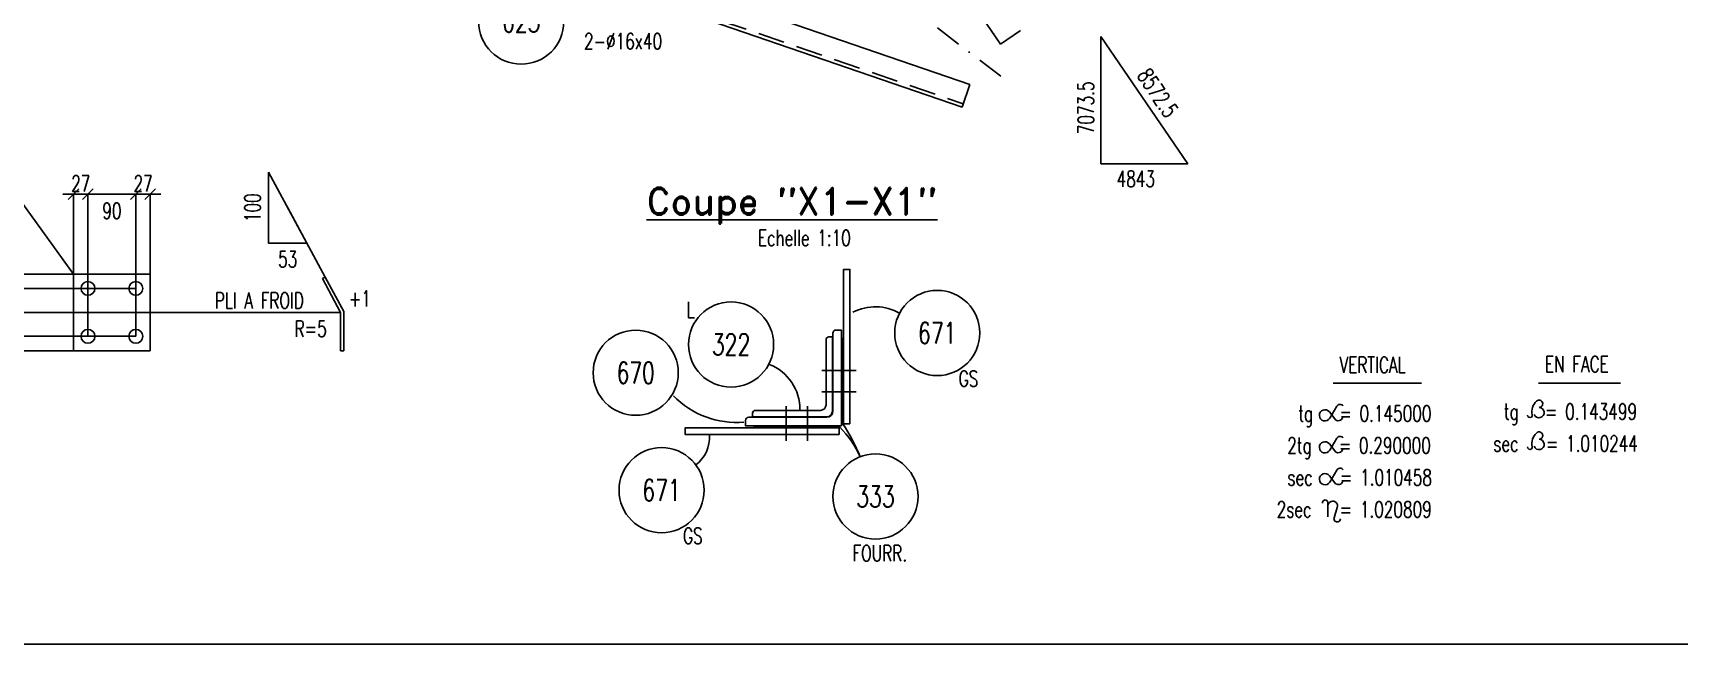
# Model space of a CAD drawing. Extents: x 106643 to 122863, y -59241 to -47761.
# Drawn here: x 110764 to 116946, y -59241 to -56946 of the extents above; entities that cross this region are included whole.
import ezdxf
from ezdxf.enums import TextEntityAlignment as Align

# ---------------------------------------------------------------- set-up
doc = ezdxf.new("R2010")
doc.units = 0
doc.header["$LTSCALE"] = 200
doc.header["$MEASUREMENT"] = 0
doc.linetypes.add('DASHDOT', pattern=[1, 0.5, -0.25, 0, -0.25])
doc.linetypes.add('DASHED', pattern=[0.75, 0.5, -0.25])
doc.layers.get('0').update_dxf_attribs({"linetype": 'CONTINUOUS'})
for name, color, linetype in [('035B', 7, 'CONTINUOUS'), ('ASSI', 3, 'CONTINUOUS'), ('BOLLINI_1', 7, 'CONTINUOUS'), ('FORI', 2, 'CONTINUOUS'), ('LINEA-MEDIA', 7, 'CONTINUOUS'), ('LINEA_ANG', 2, 'CONTINUOUS'), ('LINEE_PIASTRE', 2, 'CONTINUOUS'), ('LS', 7, 'CONTINUOUS'), ('MZ', 6, 'DASHDOT'), ('PIASTRE', 5, 'CONTINUOUS'), ('PIEGA', 6, 'CONTINUOUS'), ('PIEGA_F_2837_50', 2, 'CONTINUOUS'), ('SEZIONI', 2, 'CONTINUOUS'), ('TESTI_A_P', 7, 'CONTINUOUS'), ('TRAT-Y', 7, 'DASHED')]:
    doc.layers.add(name, color=color, linetype=linetype)
doc.styles.add('MONO', font='romans.shx', dxfattribs={"width": 0.7})
doc.styles.add('PIEGATI', font='ROMANS8.shx', dxfattribs={"width": 0.7})
doc.styles.add('QUOTE', font='ROMANS8.SHX', dxfattribs={"width": 0.7})
doc.styles.add('RD', font='ROMAND8.SHX', dxfattribs={"width": 0.7})
doc.styles.add('RQL', font='ROMANS8.SHX', dxfattribs={"width": 0.7})
doc.styles.add('RS', font='ROMANS8.shx', dxfattribs={"width": 0.7})
doc.styles.get("Standard").update_dxf_attribs({"font": 'ROMANS8.SHX', "width": 0.7})
doc.dimstyles.new('TRATTO_20', dxfattribs={"dimscale": 0, "dimtxt": 60, "dimasz": 40, "dimexe": 0, "dimexo": 0, "dimgap": 10, "dimtad": 1, "dimrnd": 0.5, "dimdsep": 46, "dimtxsty": 'RS', "dimblk1": 'OBLIQUE', "dimblk2": 'OBLIQUE', "dimsah": 1, "dimcen": 0.09, "dimclrd": 2, "dimclre": 2, "dimclrt": 7, "dimadec": 0, "dimazin": 0, "dimtfac": 1, "dimtix": 1, "dimtmove": 2, "dimatfit": 3, "dimfxl": 1, "dimtolj": 1, "dimtzin": 0, "dimarcsym": 0})
pattern_1 = [(135, (-192838.535, 234415.859), (-7.06554785, -7.06554785), [])]

# ---------------------------------------------------------------- blocks, each defined once
blk = doc.blocks.new('ASSE98')
blk.add_line((0, 0), (1, 0))
at = {"color": 7, "style": 'QUOTE', "width": 0.5, "flags": 1}
for tag, p in [('TI', (1.38308, 6.82731)), ('DI_S', (1.38308, 6.42178)), ('D_S', (1.38308, 6.02092)), ('E_S', (1.38308, 5.68065)), ('NFORI', (1.36454, 5.29792)), ('ALAR', (1.36349, 4.93246)), ('FAM', (1.3775, 4.54645)), ('ALA', (1.38308, 4.19257)), ('DISP2', (1.38308, 3.84971)), ('DISP1', (1.38308, 3.50686)), ('PINZAF', (1.38308, 3.164)), ('PINZAI', (1.38308, 2.82114)), ('TRP', (1.38308, 2.47829)), ('NP', (1.38308, 2.13543)), ('SV', (1.38308, 1.79257)), ('PESO', (1.38308, 1.44971)), ('QUA', (1.38308, 1.10686)), ('LUN', (1.38308, 0.764)), ('PROF', (1.38308, 0.42114)), ('POS', (1.38308, 0.07829))]:
    blk.add_attdef(tag, p, '', height=0.2, dxfattribs=at)
at = {"color": 7, "flags": 1}
for tag, p in [('LAV1', (3.07431, 6.82847)), ('LAV2', (3.07431, 6.49513)), ('LAV3', (3.07431, 6.1618)), ('LAV4', (3.07431, 5.82847)), ('LAV5', (3.07431, 5.49513)), ('LAV6', (3.07431, 5.1618)), ('LAV7', (3.07431, 4.82847)), ('LAV8', (3.07431, 4.49513)), ('LAV9', (3.07431, 4.1618)), ('LAV10', (3.07431, 3.82847))]:
    blk.add_attdef(tag, p, '', height=0.2, dxfattribs=at)
blk = doc.blocks.new('xxx')
blk.add_circle((0, 0), 8)
at = {"color": 3, "style": 'RQL', "width": 0.7}
blk.add_attdef('POS', text='', height=4, dxfattribs=at).set_placement((0, 0), align=Align.MIDDLE)
at = {"color": 3, "style": 'RQL', "width": 0.7, "flags": 1}
blk.add_attdef('POS1', (-0.39, -5.42), '', height=2, dxfattribs=at)
at = {"style": 'RQL', "width": 0.7, "flags": 1}
blk.add_attdef('TIPO', (-0.39, -8.66), '', height=2, dxfattribs=at)
blk = doc.blocks.new('bull')
at = {"style": 'RS', "width": 0.7, "flags": 1}
for tag, p in [('NN', (-12.25, 0)), ('DIAMETRO', (0, -4.86)), ('SERRAGGIO', (0, -9.71)), ('LUNGHEZZA', (0, -14.57)), ('NB', (0, -19.43)), ('TIPO', (0, -24.12)), ('EL', (-0.14, -29))]:
    blk.add_attdef(tag, p, '', height=3, dxfattribs=at)
at = {"style": 'RS', "width": 0.7}
blk.add_attdef('BULLONE', (0, 0), '', height=3, dxfattribs=at)
blk = doc.blocks.new('MRKR_98')
blk.add_point((0, 0))
at = {"color": 7, "style": 'QUOTE', "width": 0.5, "flags": 1}
for tag, p in [('TI', (3.7, 6.8)), ('NFORI', (3.7, 5.3)), ('AUX2', (3.7, 4.9)), ('FAM', (3.7, 4.5)), ('AUX1', (3.7, 4.2)), ('COMMESSA', (3.7, 3.8)), ('SPESSORE', (3.7, 2.5)), ('SV', (3.7, 1.8)), ('QUA', (3.7, 1.1)), ('DI_S', (3.7, 6.4)), ('D_S', (3.7, 6)), ('E_S', (3.7, 5.7)), ('MD', (3.7, 3.5)), ('MP', (3.7, 3.2)), ('LARGHEZZA', (3.7, 2.8)), ('NP', (3.7, 2.1)), ('PESO', (3.7, 1.4)), ('LUN', (3.7, 0.8)), ('PROF', (3.7, 0.4)), ('POS', (3.7, 0.1))]:
    blk.add_attdef(tag, p, '', height=0.2, dxfattribs=at)
at = {"color": 7, "flags": 1}
for tag, p in [('LAV1', (5.3, 6.9)), ('LAV2', (5.3, 6.5)), ('LAV3', (5.3, 6.2)), ('LAV4', (5.3, 5.9)), ('LAV5', (5.3, 5.5)), ('LAV6', (5.3, 5.2)), ('LAV7', (5.3, 4.9)), ('LAV8', (5.3, 4.5)), ('LAV9', (5.3, 4.2)), ('LAV10', (5.3, 3.9))]:
    blk.add_attdef(tag, p, '', height=0.2, dxfattribs=at)
blk = doc.blocks.new('16')
blk.add_circle((0, 0), 1)
blk = doc.blocks.new('_OBLIQUE')
at = {"color": 0, "linetype": 'ByBlock'}
blk.add_line((-0.5, -0.5), (0.5, 0.5), dxfattribs=at)
blk = doc.blocks.new('*D111')
at = {"layer": 'LS', "color": 2, "lineweight": -2, "transparency": 16777216}
for p, q in [((111150.3, -58085.6), (110616.3, -58085.6)), ((110616.3, -58139.6), (110616.3, -58085.6)), ((110916.3, -58139.6), (110616.3, -58139.6))]:
    blk.add_line(p, q, dxfattribs=at)
at = {"layer": 'LS', "color": 2, "lineweight": -2, "transparency": 16777216, "xscale": 40, "yscale": 40, "zscale": 40}
for p, rotation in [((110616.3, -58085.6), 90), ((110616.3, -58139.6), 270)]:
    blk.add_blockref('_OBLIQUE', p, dxfattribs=dict(at, rotation=rotation))
at = {"layer": 'LS', "color": 7, "transparency": 16777216, "insert": (110576.3, -58145.9), "char_height": 60, "attachment_point": 5, "rotation": 90, "style": 'RS'}
blk.add_mtext('\\A1;27', dxfattribs=at)
blk = doc.blocks.new('*D110')
at = {"layer": 'LS', "color": 2, "lineweight": -2, "transparency": 16777216}
for p, q in [((110916.3, -57995.6), (110616.3, -57995.6)), ((110616.3, -58085.6), (110616.3, -57995.6)), ((111150.3, -58085.6), (110616.3, -58085.6))]:
    blk.add_line(p, q, dxfattribs=at)
at = {"layer": 'LS', "color": 2, "lineweight": -2, "transparency": 16777216, "xscale": 40, "yscale": 40, "zscale": 40}
for p, rotation in [((110616.3, -57995.6), 90), ((110616.3, -58085.6), 270)]:
    blk.add_blockref('_OBLIQUE', p, dxfattribs=dict(at, rotation=rotation))
at = {"layer": 'LS', "color": 7, "transparency": 16777216, "insert": (110681.3, -58040.6), "char_height": 60, "attachment_point": 5, "rotation": 90, "style": 'RS'}
blk.add_mtext('\\A1;45', dxfattribs=at)
blk = doc.blocks.new('*D109')
at = {"layer": 'LS', "color": 2, "lineweight": -2, "transparency": 16777216}
for p, q in [((111150.3, -57905.6), (110616.3, -57905.6)), ((110616.3, -57995.6), (110616.3, -57905.6)), ((110916.3, -57995.6), (110616.3, -57995.6))]:
    blk.add_line(p, q, dxfattribs=at)
at = {"layer": 'LS', "color": 2, "lineweight": -2, "transparency": 16777216, "xscale": 40, "yscale": 40, "zscale": 40}
for p, rotation in [((110616.3, -57905.6), 90), ((110616.3, -57995.6), 270)]:
    blk.add_blockref('_OBLIQUE', p, dxfattribs=dict(at, rotation=rotation))
at = {"layer": 'LS', "color": 7, "transparency": 16777216, "insert": (110681.3, -57950.6), "char_height": 60, "attachment_point": 5, "rotation": 90, "style": 'RS'}
blk.add_mtext('\\A1;45', dxfattribs=at)
blk = doc.blocks.new('*D108')
at = {"layer": 'LS', "color": 2, "lineweight": -2, "transparency": 16777216}
for p, q in [((110916.3, -57851.6), (110616.3, -57851.6)), ((110616.3, -57905.6), (110616.3, -57851.6)), ((111150.3, -57905.6), (110616.3, -57905.6))]:
    blk.add_line(p, q, dxfattribs=at)
at = {"layer": 'LS', "color": 2, "lineweight": -2, "transparency": 16777216, "xscale": 40, "yscale": 40, "zscale": 40}
for p, rotation in [((110616.3, -57851.6), 90), ((110616.3, -57905.6), 270)]:
    blk.add_blockref('_OBLIQUE', p, dxfattribs=dict(at, rotation=rotation))
at = {"layer": 'LS', "color": 7, "transparency": 16777216, "insert": (110576.3, -57821.7), "char_height": 60, "attachment_point": 5, "rotation": 90, "style": 'RS'}
blk.add_mtext('\\A1;27', dxfattribs=at)
blk = doc.blocks.new('*D114')
at = {"layer": 'LS', "color": 2, "lineweight": -2, "transparency": 16777216}
for p, q in [((110916.3, -57551.6), (110876.3, -57551.6)), ((110916.3, -57851.6), (110916.3, -57551.6)), ((110916.3, -57551.6), (110970.3, -57551.6)), ((110970.3, -58085.6), (110970.3, -57551.6)), ((110970.3, -57551.6), (111010.3, -57551.6))]:
    blk.add_line(p, q, dxfattribs=at)
at = {"layer": 'LS', "color": 2, "lineweight": -2, "transparency": 16777216, "xscale": 40, "yscale": 40, "zscale": 40}
blk.add_blockref('_OBLIQUE', (110916.3, -57551.6), dxfattribs=at)
at = {"layer": 'LS', "color": 2, "lineweight": -2, "transparency": 16777216, "xscale": 40, "yscale": 40, "zscale": 40, "rotation": 180}
blk.add_blockref('_OBLIQUE', (110970.3, -57551.6), dxfattribs=at)
at = {"layer": 'LS', "color": 7, "transparency": 16777216, "insert": (110943.3, -57511.6), "char_height": 60, "attachment_point": 5, "style": 'RS'}
blk.add_mtext('\\A1;27', dxfattribs=at)
blk = doc.blocks.new('*D113')
at = {"layer": 'LS', "color": 2, "lineweight": -2, "transparency": 16777216}
for p, q in [((110970.3, -58085.6), (110970.3, -57551.6)), ((110970.3, -57551.6), (111150.3, -57551.6)), ((111150.3, -58085.6), (111150.3, -57551.6))]:
    blk.add_line(p, q, dxfattribs=at)
at = {"layer": 'LS', "color": 2, "lineweight": -2, "transparency": 16777216, "xscale": 40, "yscale": 40, "zscale": 40, "rotation": 180}
blk.add_blockref('_OBLIQUE', (110970.3, -57551.6), dxfattribs=at)
at = {"layer": 'LS', "color": 2, "lineweight": -2, "transparency": 16777216, "xscale": 40, "yscale": 40, "zscale": 40}
blk.add_blockref('_OBLIQUE', (111150.3, -57551.6), dxfattribs=at)
at = {"layer": 'LS', "color": 7, "transparency": 16777216, "insert": (111060.3, -57614.5), "char_height": 60, "attachment_point": 5, "style": 'RS'}
blk.add_mtext('\\A1;90', dxfattribs=at)
blk = doc.blocks.new('*D112')
at = {"layer": 'LS', "color": 2, "lineweight": -2, "transparency": 16777216}
for p, q in [((111150.3, -57551.6), (111110.3, -57551.6)), ((111150.3, -58085.6), (111150.3, -57551.6)), ((111150.3, -57551.6), (111204.3, -57551.6)), ((111204.3, -57851.6), (111204.3, -57551.6)), ((111204.3, -57551.6), (111244.3, -57551.6))]:
    blk.add_line(p, q, dxfattribs=at)
at = {"layer": 'LS', "color": 2, "lineweight": -2, "transparency": 16777216, "xscale": 40, "yscale": 40, "zscale": 40}
blk.add_blockref('_OBLIQUE', (111150.3, -57551.6), dxfattribs=at)
at = {"layer": 'LS', "color": 2, "lineweight": -2, "transparency": 16777216, "xscale": 40, "yscale": 40, "zscale": 40, "rotation": 180}
blk.add_blockref('_OBLIQUE', (111204.3, -57551.6), dxfattribs=at)
at = {"layer": 'LS', "color": 7, "transparency": 16777216, "insert": (111177.3, -57511.6), "char_height": 60, "attachment_point": 5, "style": 'RS'}
blk.add_mtext('\\A1;27', dxfattribs=at)
blk = doc.blocks.new('LPIEGA')
at = {"color": 0, "linetype": 'ByBlock'}
blk.add_line((0, 0), (1, 0), dxfattribs=at)
at = {"color": 0}
for tag, p in [('VUOTO3', (1, 13)), ('VUOTO2', (1, 11)), ('VUOTO1', (1, 9))]:
    blk.add_attdef(tag, p, '', height=1, dxfattribs=at)
at = {"color": 0, "flags": 1}
for tag, p in [('ANG_PIE', (1, 7)), ('INC_PIE', (1, 5)), ('CF', (1, 3)), ('RAGGIO', (1, 1))]:
    blk.add_attdef(tag, p, '', height=1, dxfattribs=at)

msp = doc.modelspace()

# ---------------------------------------------------------------- hatches: boundary and pattern name
at = {"ltscale": 0.01}
h = msp.add_hatch(dxfattribs=at)
h.set_pattern_fill('_U', color=6, scale=9.992194, angle=135, style=0, pattern_type=0)
h.set_pattern_definition(pattern_1)
h.paths.add_polyline_path([(113802.271, -58213.913), (113802.271, -58094.007), (113806.268, -58094.007), (113806.268, -58213.913)])
h.paths.add_polyline_path([(113802.271, -58293.851), (113802.271, -58213.913), (113806.268, -58213.913), (113806.268, -58293.851)])
h.paths.add_polyline_path([(113802.271, -58413.757), (113802.271, -58293.851), (113806.268, -58293.851), (113806.268, -58413.757)])
h = msp.add_hatch(dxfattribs=at)
h.set_pattern_fill('_U', color=6, scale=9.992194, angle=135, style=0, pattern_type=0)
h.set_pattern_definition(pattern_1)
h.paths.add_polyline_path([(113592.435, -58423.749), (113472.528, -58423.749), (113472.528, -58427.746), (113592.435, -58427.746)])
h.paths.add_polyline_path([(113672.372, -58423.749), (113592.435, -58423.749), (113592.435, -58427.746), (113672.372, -58427.746)])
h.paths.add_polyline_path([(113792.279, -58423.749), (113672.372, -58423.749), (113672.372, -58427.746), (113792.279, -58427.746)])

# ---------------------------------------------------------------- linework, layer by layer
at = {"color": 6, "ltscale": 0.01}
for p, q in [((113726.599, -58213.913), (113856.109, -58213.913)), ((113726.599, -58293.851), (113856.109, -58293.851)), ((113592.435, -58348.077), (113592.435, -58477.588)), ((113672.372, -58348.077), (113672.372, -58477.588))]:
    msp.add_line(p, q, dxfattribs=at)
at = {"layer": 'LINEA-MEDIA'}
for p, q in [((115647.441, -58260.982), (115978.96, -58260.982)), ((116418.819, -58260.982), (116725.781, -58260.982)), ((115634.43, -58393.003), (115661.094, -58347.974)), ((115633.109, -58369.597), (115652.964, -58395.859)), ((115634.43, -58513.176), (115661.094, -58468.146)), ((115633.109, -58489.769), (115652.964, -58516.031)), ((115633.109, -58609.441), (115652.964, -58635.703)), ((115634.43, -58632.847), (115661.094, -58587.818)), ((115627.558, -58710.843), (115627.558, -58763.333)), ((115662.756, -58728.112), (115650.69, -58766.862))]:
    msp.add_line(p, q, dxfattribs=at)
for centre, radius, start, end in [((115616.327, -58382.284), 21.038, 37.0889899, 329.3681632), ((115673.265, -58355.181), 14.145, 36.9355706, 149.3681632), ((116445.442, -58367.676), 51.996, 132.1410417, 193.7786336), ((116420.359, -58372.057), 19.358, 200.7226068, 90), ((116420.359, -58338.872), 13.827, 270, 135.1576665), ((115666.461, -58385.655), 16.92, 217.0889899, 345.8511132), ((116386.163, -58381.647), 8.921, 179.9062053, 10.2446052), ((115616.327, -58502.456), 21.038, 37.0889899, 329.3681632), ((115673.265, -58475.354), 14.145, 36.9355706, 149.3681632), ((116445.442, -58487.264), 51.996, 132.1410417, 193.7786336), ((116420.359, -58491.645), 19.358, 200.7226068, 90), ((116420.359, -58458.46), 13.827, 270, 135.1576665), ((115666.461, -58505.828), 16.92, 217.0889899, 345.8511132), ((116386.163, -58501.235), 8.921, 179.9062053, 10.2446052), ((115616.327, -58622.128), 21.038, 37.0889899, 329.3681632), ((115673.265, -58595.025), 14.145, 36.9355706, 149.3681632), ((115666.461, -58625.499), 16.92, 217.0889899, 345.8511132), ((115617.485, -58710.103), 10.074, 355.786368, 189.3997672), ((115645.471, -58722.73), 18.103, 342.7049799, 171.6817157), ((115662.451, -58770.523), 12.317, 162.7049799, 355.0070867)]:
    msp.add_arc(centre, radius, start, end, dxfattribs=at)
at = {"layer": 'LINEA_ANG'}
for p, q in [((109778.352, -50241.192), (114398.007, -56988.2)), ((114282.73, -57139.865), (106705.29, -54537.066)), ((106676.053, -54622.185), (114253.492, -57224.983)), ((114398.007, -56988.2), (114472.267, -56937.354)), ((114253.492, -57224.983), (114282.73, -57139.865)), ((113742.318, -58098.503), (113742.318, -58342.812)), ((113766.299, -58088.011), (113752.809, -58088.011)), ((113766.299, -58365.794), (113766.299, -58088.011)), ((113721.334, -58363.796), (113477.025, -58363.796)), ((113466.533, -58374.288), (113466.533, -58387.777)), ((113466.533, -58387.777), (113744.316, -58387.777))]:
    msp.add_line(p, q, dxfattribs=at)
for points in [[(113832.247, -58413.757), (113832.247, -57834.21), (113808.266, -57834.21), (113808.266, -58413.757)], [(113806.268, -58413.757), (113806.268, -58094.007), (113802.271, -58094.007), (113802.271, -58413.757)], [(113792.279, -58427.746), (113472.528, -58427.746), (113472.528, -58423.749), (113792.279, -58423.749)], [(113792.279, -58453.726), (113212.731, -58453.726), (113212.731, -58429.744), (113792.279, -58429.744)]]:
    msp.add_lwpolyline(points, close=True, dxfattribs=at)
msp.add_lwpolyline([(113800.272, -58421.751), (113800.272, -58062.032), (113780.288, -58062.032, 0.41421356), (113768.297, -58074.022), (113768.297, -58365.794, -0.41421356), (113744.316, -58389.776), (113452.544, -58389.776, 0.41421356), (113440.553, -58401.766), (113440.553, -58421.751)], format="xyb", close=True, dxfattribs=at)
for centre, radius, start, end in [((113752.809, -58098.503), 10.492, 90, 180), ((113477.025, -58374.288), 10.492, 90, 180), ((113721.334, -58342.812), 20.984, 270, 0), ((113744.49, -58365.968), 21.81, 269.54397, 0.45603)]:
    msp.add_arc(centre, radius, start, end, dxfattribs=at)
at = {"layer": 'LINEE_PIASTRE'}
for p, q in [((111204.342, -57851.597), (110916.342, -57851.597)), ((110916.342, -57851.597), (110916.342, -58139.597)), ((111204.342, -58139.597), (111204.342, -57851.597)), ((110916.342, -58139.597), (111204.342, -58139.597))]:
    msp.add_line(p, q, dxfattribs=at)
at = {"layer": 'LS', "color": 6}
for p, q in [((114774.2, -56959.174), (114774.2, -57437.477)), ((115101.693, -57437.477), (114774.2, -56959.174)), ((114774.2, -57437.477), (115101.693, -57437.477)), ((110916.342, -57851.597), (110699.185, -57551.597)), ((111861.371, -57863.189), (111720.67, -57602.632)), ((111204.342, -57995.597), (111919.233, -57995.597))]:
    msp.add_line(p, q, dxfattribs=at)
at = {"layer": 'LS', "color": 8}
msp.add_lwpolyline([(106643.467, -47761.325), (106643.467, -59241.325), (119363.467, -59241.325), (119363.467, -57641.325), (122863.467, -57641.325), (122863.467, -47761.325), (106643.467, -47761.325)], close=True, dxfattribs=at)
at = {"layer": 'LS', "color": 6}
msp.add_lwpolyline([(111648.67, -57469.298), (111648.67, -57735.965), (111792.67, -57735.965)], close=True, dxfattribs=at)
for centre, radius, start, end in [((113927.504, -58163.726), 188.92, 61.0476625, 116.4811387), ((113465.402, -58358.199), 178.744, 358.7732893, 69.0824854), ((113406.671, -58075.94), 332.962, 224.5048794, 274.7532863), ((113533.294, -58688.752), 369.685, 23.9882203, 45.2053056), ((113229.45, -58799.009), 692.485, 22.1019308, 33.704999), ((113173.267, -58464.473), 131.544, 307.5182121, 3.5574445)]:
    msp.add_arc(centre, radius, start, end, dxfattribs=at)
at = {"layer": 'MZ'}
msp.add_line((112409.385, -55594.166), (114432.315, -57134.053), dxfattribs=at)
at = {"layer": 'PIEGA'}
msp.add_line((110916.342, -57995.597), (111204.342, -57995.597), dxfattribs=at)
at = {"layer": 'PIEGA_F_2837_50'}
for p, q in [((111850.812, -57868.891), (111861.371, -57863.189)), ((111919.233, -57995.597), (111850.812, -57868.891)), ((111931.233, -57992.564), (111861.371, -57863.189)), ((111919.233, -58139.597), (111919.233, -57995.597))]:
    msp.add_line(p, q, dxfattribs=at)
at = {"layer": 'PIEGA_F_2837_50', "const_width": 2.5}
msp.add_lwpolyline([(111917.983, -57995.597, 1), (111920.483, -57995.597, 1)], format="xyb", close=True, dxfattribs=at)
at = {"layer": 'SEZIONI'}
for q in [(111931.233, -57992.564), (111919.233, -58139.597)]:
    msp.add_line((111931.233, -58139.597), q, dxfattribs=at)
at = {"layer": 'TRAT-Y'}
msp.add_line((106680.276, -54609.89), (114257.715, -57212.688), dxfattribs=at)

# ---------------------------------------------------------------- block references
at = {"layer": 'ASSI', "xscale": 8012, "rotation": 341.0427562011729}
msp.add_blockref('ASSE98', (106676.053, -54622.185), dxfattribs=at)
at = {"layer": 'BOLLINI_1'}
for p, xscale, yscale, zscale, values in [((112597.626, -56903.602), 20, 20, 20, {'POS': '625'}), ((114160.16, -58073.047), 19.98438719750195, 19.98438719750195, 19.98438719750195, {'POS': '671'}), ((113385.766, -58116.414), 19.98438719750195, 19.98438719750195, 19.98438719750195, {'POS': '322'}), ((113027.528, -58222.229), 19.98438719750195, 19.98438719750195, 19.98438719750195, {'POS': '670'}), ((113124.778, -58663.487), 19.98438719750195, 19.98438719750195, 19.98438719750195, {'POS': '671'}), ((113928.072, -58686.974), 19.98438719750195, 19.98438719750195, 19.98438719750195, {'POS': '333'})]:
    msp.add_blockref('xxx', p, dxfattribs=dict(at, xscale=xscale, yscale=yscale, zscale=zscale)).add_auto_attribs(values)
at = {"layer": 'FORI'}
for p, xscale, yscale, zscale, rotation in [((110970.342, -57905.597), 26.00000000000006, 26.00000000000006, 26.00000000000006, 94.40804099536999), ((111150.342, -57905.597), 26.00000000000006, 26.00000000000006, 26.00000000000006, 94.40804099536999), ((110970.342, -58085.597), 26, 26, 26, 125.4162231993813), ((111150.342, -58085.597), 26, 26, 26, 125.4162231993813)]:
    msp.add_blockref('16', p, dxfattribs=dict(at, xscale=xscale, yscale=yscale, zscale=zscale, rotation=rotation))
at = {"layer": 'LS', "color": 7, "xscale": 20, "yscale": 20, "zscale": 20}
msp.add_blockref('bull', (112833.545, -57007.543), dxfattribs=at).add_auto_attribs({'BULLONE': '2-%%c16x40                '})
at = {"layer": 'PIASTRE'}
ref = msp.add_blockref('MRKR_98', (110916.342, -58139.597), dxfattribs=dict(at, xscale=2, yscale=2, zscale=2))
ref.add_attrib('PROF', 'GS 144+1x6  Lg.144', (109925.956, -57507.476), dxfattribs={"layer": '0', "color": 2, "height": 70, "style": 'PIEGATI', "width": 0.7})
at = {"layer": 'PIEGA_F_2837_50'}
ref = msp.add_blockref('LPIEGA', (110916.342, -57995.597), dxfattribs=dict(at, xscale=288, zscale=288))
ref.add_attrib('RAGGIO', 'R=5', (111746.693, -58087.319), dxfattribs={"layer": '0', "color": 7, "height": 60, "style": 'RS', "width": 0.7})
ref.add_attrib('CF', 'PLI A FROID', (111446.564, -57981.026), dxfattribs={"layer": '0', "color": 7, "height": 60, "style": 'RS', "width": 0.7})
ref.add_attrib('INC_PIE', '+1', (111950.364, -57973.775), dxfattribs={"layer": '0', "color": 7, "height": 60, "style": 'RS', "width": 0.7})

# ---------------------------------------------------------------- texts
at = {"layer": '035B', "style": 'MONO', "width": 0.7}
for s, rotation, p in [('8572.5', 303.9033425, (114908.003, -57105.884)), ('7073.5', 90, (114748.529, -57326.599))]:
    msp.add_text(s, height=60, rotation=rotation, dxfattribs=at).set_placement(p)
msp.add_text('4843', height=60, dxfattribs=at).set_placement((114833.931, -57524.265))
at = {"layer": 'LINEA-MEDIA', "style": 'RS', "width": 0.7}
for s, p in [('VERTICAL', (115671.5, -58222.98)), ('EN FACE', (116443.077, -58220.15)), ('tg   = 0.145000', (115516.112, -58405.617)), ('tg   = 0.143499', (116288.413, -58398.374)), ('2tg   = 0.290000', (115474.64, -58525.618)), ('sec   = 1.010244', (116248.586, -58518.376)), ('sec   = 1.010458', (115475.081, -58645.62)), ('2sec   = 1.020809', (115435.017, -58765.621))]:
    msp.add_text(s, height=60.0007, dxfattribs=at).set_placement(p)
at = {"layer": 'LS', "color": 7, "style": 'RS', "width": 0.7}
msp.add_text('100', height=60, rotation=90, dxfattribs=at).set_placement((111588.67, -57602.632), align=Align.MIDDLE)
at = {"layer": 'LS', "color": 3, "style": 'RD'}
msp.add_text('%%UCoupe "X1-X1"', height=99.92194, dxfattribs=at).set_placement((113614.483, -57595.025, -2507.55), align=Align.MIDDLE)
at = {"layer": 'LS', "color": 7, "style": 'RS', "width": 0.7}
msp.add_text('Echelle 1:10', height=59.95316, dxfattribs=at).set_placement((113486.446, -57746.204))
msp.add_text('53', height=60, dxfattribs=at).set_placement((111720.67, -57795.965), align=Align.MIDDLE)
at = {"layer": 'TESTI_A_P', "style": 'RS', "width": 0.7}
for s, height, p in [('L', 59.953, (113219.088, -58015.956)), ('GS', 59.9532, (114240.851, -58274.547)), ('GS', 59.9532, (113205.469, -58864.988)), ('FOURR.', 59.9532, (113842.044, -58930.331))]:
    msp.add_text(s, height=height, dxfattribs=at).set_placement(p)

# ---------------------------------------------------------------- dimensions: what is measured, and where the dimension line sits
at = {"layer": 'LS', "color": 6}
for base, p1, p2, picture, middle in [((110970.342, -57551.597), (110916.342, -57851.597), (110970.342, -58085.597), '*D114', (110943.342, -57511.597)), ((111204.342, -57551.597), (111150.342, -58085.597), (111204.342, -57851.597), '*D112', (111177.342, -57511.597))]:
    dim = msp.add_linear_dim(base=base, p1=p1, p2=p2, text='27', dimstyle='TRATTO_20', override={"dimscale": 1}, dxfattribs=at)
    dim.commit()
    dim.dimension.update_dxf_attribs({"geometry": picture, "text_midpoint": middle})
dim = msp.add_linear_dim(base=(111150.342, -57551.597), p1=(110970.342, -58085.597), p2=(111150.342, -58085.597), text='90', dimstyle='TRATTO_20', override={"dimscale": 1}, dxfattribs=at)
dim.commit()
dim.dimension.update_dxf_attribs({"geometry": '*D113', "text_midpoint": (111060.342, -57614.454), "dimtype": 160})
for base, p1, p2, text, picture, middle in [((110616.342, -57851.597), (111150.342, -57905.597), (110916.342, -57851.597), '27', '*D108', (110576.342, -57821.66)), ((110616.342, -57905.597), (110916.342, -57995.597), (111150.342, -57905.597), '45', '*D109', (110681.287, -57950.597)), ((110616.342, -57995.597), (111150.342, -58085.597), (110916.342, -57995.597), '45', '*D110', (110681.287, -58040.597)), ((110616.342, -58085.597), (110916.342, -58139.597), (111150.342, -58085.597), '27', '*D111', (110576.342, -58145.945))]:
    dim = msp.add_linear_dim(base=base, p1=p1, p2=p2, angle=90, text=text, dimstyle='TRATTO_20', override={"dimscale": 1}, dxfattribs=at)
    dim.commit()
    dim.dimension.update_dxf_attribs({"geometry": picture, "text_midpoint": middle, "dimtype": 160})

doc.saveas('drawing.dxf')
